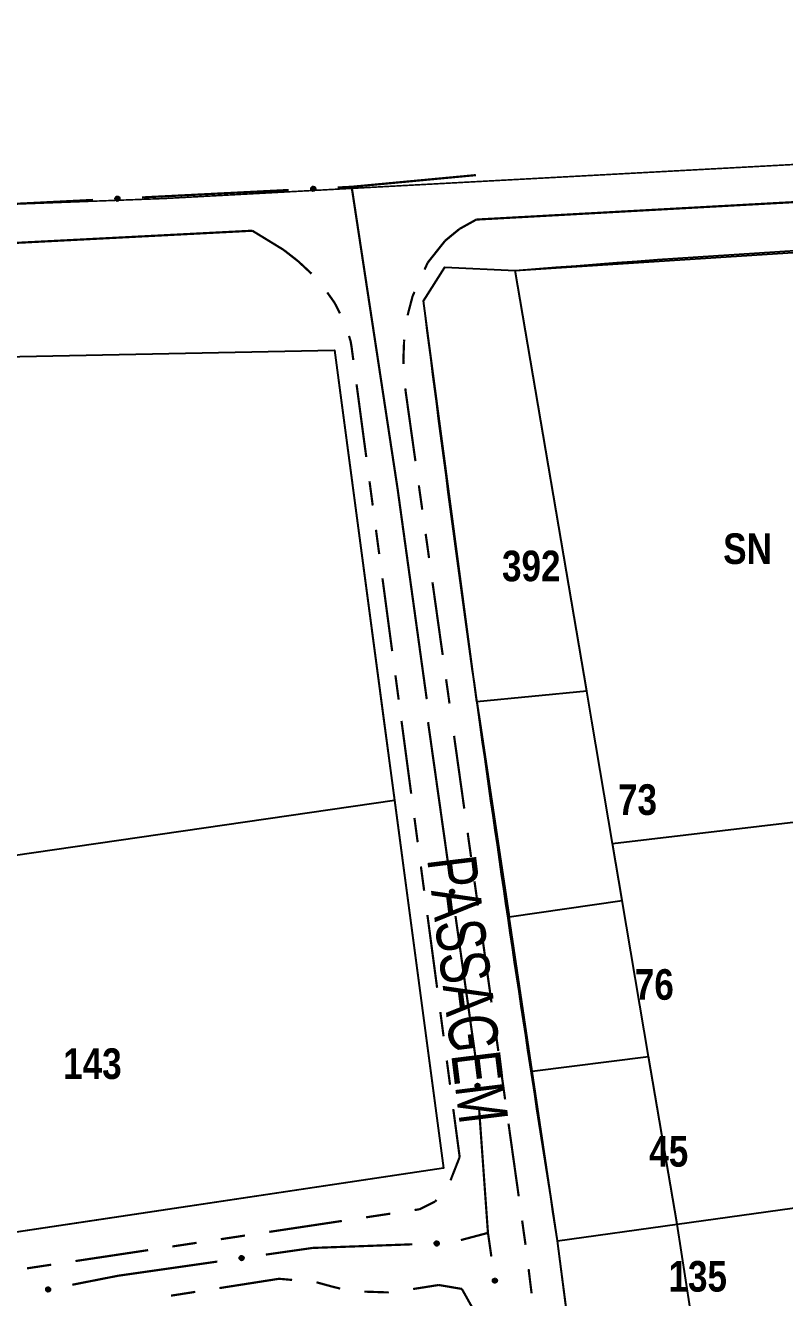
# Model space of a CAD drawing. Extents: x 203591 to 208218, y 4854879 to 4857795.
# Drawn here: x 205136.6 to 205198.6, y 4855975.9 to 4856079.8 of the extents above; entities that cross this region are included whole.
import ezdxf
from ezdxf.enums import TextEntityAlignment as Align

# ---------------------------------------------------------------- set-up
doc = ezdxf.new("R2010")
doc.units = 0
doc.header["$LTSCALE"] = 1.5
doc.header["$MEASUREMENT"] = 0
doc.linetypes.add('PHANTOMX2', pattern=[5, 2.5, -0.5, 0.5, -0.5, 0.5, -0.5])
for name, color, linetype in [('CD-MALHA-LOTES', 40, 'CONTINUOUS'), ('LM-LIM-SETOR-FISCAL', 7, 'CONTINUOUS'), ('RU-QUADRAS', 210, 'CONTINUOUS'), ('SV-EIXO-ROD-ESTR', 7, 'CONTINUOUS'), ('SV-EIXO-RUA-N-PAV', 6, 'CONTINUOUS'), ('SV-EST-MUNIC-PAV', 20, 'CONTINUOUS'), ('SV-RUA-NAO-PAV-S-GUIA-C-GUIA', 7, 'PHANTOMX2'), ('SV-TXT-RUA-N-PAV-S-GUIA-C-GUIA', 7, 'CONTINUOUS'), ('Th_NmrPorta', 7, 'CONTINUOUS')]:
    doc.layers.add(name, color=color, linetype=linetype)
doc.styles.add('ARIAL', font='ARIAL.TTF')
doc.styles.get("Standard").update_dxf_attribs({"font": 'swisscbo.ttf'})
doc.linetypes.add('Limite', pattern='A,20,-3,[130,ltypeshp.shx,S=6.35,R=0,X=0,Y=0],-3,20', length=46)

msp = doc.modelspace()

# ---------------------------------------------------------------- linework, layer by layer
at = {"layer": 'CD-MALHA-LOTES', "linetype": 'Continuous', "flags": 128}
for points in [[(205176.6, 4856059.81), (205212.31, 4856062.14)], [(205173.48, 4856024.56), (205169.12, 4856057.33), (205170.85, 4856060.09), (205176.6, 4856059.81)], [(205182.44, 4856025.43), (205176.6, 4856059.81)], [(204884.33, 4856039.68), (204980.99, 4856044.26), (205081.55, 4856049.15), (205103.71, 4856051.9), (205103.53, 4856055.42), (205127.82, 4856056.7), (205128.03, 4856052.63), (205161.84, 4856053.3)], [(205161.84, 4856053.3), (205165.88, 4856023)], [(205182.44, 4856025.43), (205173.48, 4856024.56)], [(205182.85, 4856023), (205182.44, 4856025.43)], [(205173.48, 4856024.56), (205173.71, 4856023)], [(205165.88, 4856023), (205166.75, 4856016.52)], [(205173.71, 4856023), (205176.11, 4856007)], [(205184.55, 4856013), (205182.85, 4856023)], [(205125.08, 4856010.48), (205166.75, 4856016.52)], [(205166.75, 4856016.52), (205170.76, 4855986.46)], [(205184.55, 4856013), (205214.94, 4856016.6)], [(205185.34, 4856008.34), (205184.55, 4856013)], [(205176.11, 4856007), (205185.34, 4856008.34)], [(205187.5, 4855995.59), (205185.34, 4856008.34)], [(205177.99, 4855994.38), (205176.11, 4856007)], [(205177.99, 4855994.38), (205187.5, 4855995.59)], [(205189.83, 4855981.89), (205187.5, 4855995.59)], [(205180.07, 4855980.53), (205177.99, 4855994.38)], [(205189.83, 4855981.89), (205239.31, 4855988.77)], [(205170.76, 4855986.46), (205129.52, 4855980.28)], [(205180.07, 4855980.53), (205189.83, 4855981.89)], [(205190.89, 4855975.02), (205189.83, 4855981.89)], [(205180.95, 4855973.67), (205180.07, 4855980.53)]]:
    msp.add_lwpolyline(points, dxfattribs=at)
at = {"layer": 'LM-LIM-SETOR-FISCAL', "linetype": 'Limite', "ltscale": 0.1, "const_width": 0.13, "flags": 128}
msp.add_lwpolyline([(205796.415, 4856248.315), (205682.51, 4856182.65), (205659.3, 4856170.51), (205621.44, 4856158.01), (205507.35, 4856123.37), (205407.36, 4856092.31), (205394.74, 4856089.5), (205362.25, 4856082.61), (205354.69, 4856080.34), (205337.55, 4856076.77), (205289.87, 4856073.56), (205229.36, 4856070.3), (205219.27, 4856069.56), (205147.92, 4856065.7), (205113.32, 4856064.4), (205090.92, 4856063.16), (205009.9, 4856058.92), (204851.88, 4856050.7), (204687.08, 4856042.13), (204637.14, 4856038.78), (204603.03, 4856036.66), (204553.89, 4856035.32), (204520.66, 4856035.13), (204502.57, 4856037.61), (204484.57, 4856041.23), (204412.67, 4856060.75), (204330.68, 4856083.79), (204299.16, 4856093.11), (204270.41, 4856101.78), (204253.26, 4856107.22), (204244.69, 4856110.17), (204218.41, 4856111.79), (204202.69, 4856112.17), (204189.55, 4856111.98), (204142.89, 4856109.12), (204035.38, 4856102.27), (203993.42, 4856098.93), (203985.94, 4856098.57), (203969, 4856097.51), (203907.01, 4856092.75), (203828.45, 4856087.6), (203806.83, 4856085.89), (203745.43, 4856081.58), (203724.99, 4856080.15), (203677.22, 4856076.56), (203633.71, 4856071.22), (203591.04, 4856063.51), (203660.37, 4856023.03), (203705.27, 4855996.41), (203743.77, 4855973.31), (203818.31, 4855928.72), (203887.09, 4855887.86), (203952.66, 4855848.85), (204025, 4855805.96), (204088.2, 4855766.95), (204107.49, 4855755.62), (204177.8, 4855715.26), (204283.05, 4855651.55), (204316.3, 4855629.3), (204344.05, 4855608.74), (204359.413431, 4855596.133587), (204366.73, 4855590.13), (204395.58, 4855561.78), (204414.87, 4855540.12), (204436.53, 4855514.57), (204458.95, 4855485.04), (204486.36, 4855444.86), (204505.82, 4855416.26), (204534.16, 4855377.59), (204568.85, 4855328.27), (204604.98, 4855276.24), (204637.1, 4855229.79), (204661.77, 4855193.9), (204679.77, 4855167.91), (204703.32, 4855133.45), (204736.81, 4855084.64), (204752.67, 4855062.31), (204783.23, 4855019.37), (204803.12, 4854991.18), (204834.249649, 4854948.199642), (204845.64, 4854959.83), (204876.75, 4854964.71), (204914.35, 4854970.84), (204996.87, 4854983.31), (205090.66, 4854997.71), (205105.98, 4854999.94), (205187.94, 4855012.05), (205245.94, 4855021.11), (205272.68, 4855025.85), (205289.82, 4855028.52), (205353.63, 4855038.1), (205379.87, 4855044.32), (205380.17, 4855053.59), (205399.55, 4855054.95), (205426.54, 4855056.03), (205437.99, 4855056.62), (205499.63, 4855060.67), (205539.31, 4855063.19), (205567.09, 4855064.98), (205582.41, 4855066.09), (205635.91, 4855070), (205692.95, 4855073.42), (205739.37, 4855076.32), (205755.85, 4855076.88), (205779.09, 4855078.91), (205796.39, 4855080.33), (205832.27, 4855082.2), (205855.36, 4855083.58), (205884.96, 4855084.97), (205904.85, 4855085.43), (205945.85, 4855088.06), (205975.45, 4855089.94), (205990.04, 4855090.61), (206010.45, 4855091.62), (206021.42, 4855091.93), (206022.38, 4855094.63), (206023.19, 4855099.07), (206023.73, 4855105.32), (206023.73, 4855114.57), (206023.61, 4855122.77), (206023.73, 4855128.91), (206023.31, 4855148.74), (206059.09, 4855155.08), (206090.43, 4855139.24), (206138.56, 4855111.07), (206178.75, 4855088.19), (206206.79, 4855072.52), (206222.46, 4855062.86), (206230.38, 4855057.64), (206237.19, 4855052.51), (206245.02, 4855046.96), (206277.61, 4855028.92), (206315.11, 4855009.06), (206322.43, 4855004.94), (206334.61, 4854998.15), (206344.05, 4854991.94), (206370.01, 4854978.16), (206377.13, 4854974.52), (206383.62, 4854970.88), (206391.86, 4854965.97), (206400.96, 4854960.99), (206409.67, 4854956.24), (206418.06, 4854951.81), (206428.03, 4854946.58), (206436.74, 4854941.99), (206446.39, 4854936.45), (206454.94, 4854931.86), (206463.33, 4854927.27), (206473.94, 4854921.41), (206483.44, 4854916.66), (206493.49, 4854911.28), (206502.2, 4854906.53), (206509.16, 4854902.73), (206517.55, 4854899.17), (206528.48, 4854896), (206549.69, 4854889.67), (206564.41, 4854883.97), (206567.2, 4854879.08), (206570.83, 4854883.26), (206576.05, 4854891.17), (206582.86, 4854902.57), (206588.24, 4854910.17), (206594.1, 4854919.67), (206601.38, 4854929.09), (206611.99, 4854937.95), (206625.76, 4854949.98), (206640.32, 4854965.18), (206646.34, 4854973.73), (206650.93, 4854980.7), (206656.31, 4854989.4), (206659.8, 4854993.84), (206666.37, 4855000.56), (206674.91, 4855008.32), (206682.51, 4855016.24), (206687.1, 4855021.3), (206689.8, 4855026.21), (206695.97, 4855035.87), (206702.46, 4855046.95), (206709.74, 4855060.01), (206715.44, 4855068.88), (206721.77, 4855075.21), (206727.79, 4855082.65), (206732.22, 4855088.66), (206736.5, 4855097.05), (206739.58, 4855106.79), (206740.85, 4855116.29), (206741.17, 4855125.63), (206741.64, 4855134.02), (206741.17, 4855142.09), (206742.12, 4855150.72), (206742.75, 4855160.06), (206742.43, 4855173.36), (206743.07, 4855183.81), (206745.76, 4855192.36), (206748.45, 4855197.74), (206758.11, 4855205.5), (206768.24, 4855208.82), (206775.2, 4855210.56), (206778.84, 4855212.3), (206783.44, 4855216.26), (206786.6, 4855221.64), (206789.29, 4855225.29), (206792.14, 4855229.4), (206795.63, 4855232.73), (206801.01, 4855234.47), (206808.45, 4855236.21), (206816.52, 4855237.63), (206822.22, 4855240.17), (206827.6, 4855242.54), (206831.4, 4855244.28), (206836.63, 4855244.44), (206839.95, 4855243.97), (206842.19, 4855243.65), (206845.62, 4855240.46), (206849.62, 4855235.99), (206854.58, 4855232.12), (206859.64, 4855229.78), (206864.76, 4855227.39), (206870.2, 4855225.04), (206874.73, 4855222.3), (206878.92, 4855219.29), (206882.98, 4855215.83), (206887.98, 4855212.7), (206893.95, 4855209.85), (206900.29, 4855207.85), (206907.15, 4855206.19), (206913.73, 4855205.04), (206920.81, 4855203.6), (206927.56, 4855201.94), (206933.6, 4855200.48), (206939.89, 4855199.17), (206945.67, 4855197.5), (206951.88, 4855196.77), (206955.646692, 4855197.169441), (206957.306662, 4855197.34315), (206961.862616, 4855199.664984), (206966.527907, 4855198.429918), (206972.051755, 4855197.762708), (206977.408644, 4855196.392723), (206983.226231, 4855195.866614), (206988.517313, 4855195.575902), (206994.381656, 4855194.986132), (206999.439545, 4855194.39722), (207005.614593, 4855193.621657), (207012.363297, 4855193.601324), (207017.572169, 4855195.36525), (207023.03395, 4855199.405412), (207027.732957, 4855202.047994), (207032.274552, 4855204.906141), (207036.833943, 4855207.976499), (207041.709791, 4855210.664404), (207047.645836, 4855212.460922), (207053.627362, 4855214.050921), (207060.025663, 4855216.416757), (207065.622577, 4855219.182648), (207071.297192, 4855222.28006), (207076.000549, 4855226.442043), (207079.81713, 4855231.025691), (207081.103271, 4855236.760794), (207082.59759, 4855241.307754), (207088.023389, 4855243.939561), (207090.578395, 4855249.590665), (207089.808985, 4855256.17649), (207088.296416, 4855261.394437), (207091.682817, 4855264.782116), (207096.437455, 4855266.14688), (207101.10609, 4855269.633922), (207105.023599, 4855274.180832), (207109.741577, 4855275.556417), (207115.560457, 4855275.105675), (207120.834136, 4855274.222138), (207125.843848, 4855273.366924), (207131.736831, 4855271.630579), (207137.125757, 4855270.101991), (207140.28442, 4855270.079902), (207149.515925, 4855272.920652), (207159.750695, 4855279.150512), (207168.205506, 4855287.160332), (207178.440276, 4855293.835183), (207190.455007, 4855299.175063), (207198.909818, 4855306.294903), (207210.479558, 4855312.524764), (207226.054209, 4855320.312089), (207238.95892, 4855331.88183), (207248.7487, 4855350.571411), (207250.973651, 4855379.940753), (207256.758521, 4855404.860194), (207263.433371, 4855423.994765), (207271.888182, 4855446.689256), (207282.567942, 4855472.943668), (207294.805168, 4855494.970674), (207326.84445, 4855524.340016), (207365.558582, 4855558.159258), (207387.072345, 4855586.866424), (207407.157013, 4855615.155159), (207422.962295, 4855638.924947), (207434.532036, 4855666.069339), (207438.091956, 4855689.65381), (207436.311996, 4855734.152813), (207437.646966, 4855776.64936), (207435.867006, 4855804.683732), (207437.201976, 4855838.502973), (207442.986846, 4855862.087445), (207450.106687, 4855888.786846), (207460.341457, 4855908.811397), (207484.893222, 4855935.842551), (207514.888754, 4855951.474025), (207555.868566, 4855955.698748), (207618.394465, 4855944.291996), (207657.684388, 4855935.842551), (207679.230475, 4855930.772883), (207701.081061, 4855927.500978), (207727.335472, 4855933.285849), (207757.594794, 4855943.075629), (207797.198906, 4855948.41551), (207840.362939, 4855943.520619), (207880.857031, 4855931.060899), (207908.46854, 4855922.081144), (207928.081857, 4855916.750273), (207978.978222, 4855907.32502), (207988.919986, 4855905.773418), (208022.363859, 4855902.136547), (208058.853041, 4855901.246567), (208090.002343, 4855903.026527), (208114.955167, 4855908.683361), (208130.682304, 4855913.813432), (208161.847626, 4855928.407512), (208188.891822, 4855948.61949), (208218.286591, 4855981.057933), (208187.445907, 4855991.449903), (208165.321069, 4856010.222493), (208159.224361, 4856022.94), (208156.58974, 4856039.12589), (208148.685879, 4856065.472094), (208141.72335, 4856085.385589), (208131.121743, 4856100.600365), (208114.978287, 4856123.563692), (208106.091421, 4856139.449948), (208093.205298, 4856162.116022), (208084.73682, 4856199.326829), (208076.797221, 4856229.27502), (208073.616124, 4856257.1496), (208067.838157, 4856284.431712), (208065.021572, 4856320.096316), (208063.518292, 4856367.226456), (208062.416051, 4856397.165935), (208051.054374, 4856419.94066), (208041.168955, 4856425.250761), (208034.147983, 4856457.455812), (208021.67975, 4856492.348298), (208031.159526, 4856541.689942), (208020.976111, 4856586.808408), (208019.467809, 4856600.268866), (208028.327718, 4856624.553543), (208027.926294, 4856671.90573), (208026.162133, 4856750.628679), (208030.440265, 4856795.701991), (208034.406877, 4856848.418794), (208036.125381, 4856871.257936), (208022.299519, 4856927.922659), (208010.560024, 4856953.886397), (208008.303255, 4856989.771934), (207999.795743, 4857038.357717), (207992.204293, 4857055.360826), (207973.187812, 4857100.767903), (207964.482023, 4857136.653753), (207955.32649, 4857174.790688), (207947.06, 4857205.66), (207936.24, 4857242.09), (207927.67, 4857273.58), (207918.98, 4857320.37), (207891.61, 4857379.79), (207864.78, 4857442.58), (207832.53, 4857508.13), (207814.62, 4857556.12), (207809.96, 4857575.68), (207785.03, 4857617.04), (207772.89, 4857638.07), (207748.63, 4857685.56), (207726.14, 4857726.05), (207670.54, 4857791.94), (207637.716929, 4857752.579866), (207327.499503, 4857249.046871), (207320.676618, 4857251.493261), (207314.080136, 4857253.877844), (207301.63279, 4857226.347664), (207278.712679, 4857178.433894), (207276.5774, 4857174.787641), (207262.892453, 4857152.57806), (207252.462304, 4857134.399802), (207240.885989, 4857115.917861), (207229.906692, 4857098.269253), (207214.91377, 4857077.033986), (207202.397592, 4857060.643753), (207187.795384, 4857042.763498), (207183.851205, 4857038.068132), (207172.84771, 4857025.964287), (207149.87276, 4857002.228535), (207122.979462, 4856978.24558), (207115.279823, 4856971.792429), (207096.554824, 4856956.721089), (207093.179038, 4856954.256239), (207063.969674, 4856931.265115), (207039.009706, 4856911.05036), (207002.55255, 4856880.952023), (206995.622513, 4856875.427191), (206955.697742, 4856843.197587), (206925.76, 4856819.17), (206889.95, 4856790.29), (206863.87, 4856769.12), (206847.05, 4856755.62), (206812.934473, 4856729.478313), (206791.2, 4856713), (206771.48, 4856697.98), (206751.62, 4856684.07), (206724.81, 4856665.42), (206695.34, 4856644.45), (206670.42, 4856628.03), (206663.08, 4856623.07), (206633.21, 4856602.21), (206600.85, 4856580.16), (206591.4, 4856573.83), (206573.31, 4856561.53), (206563.13, 4856555.38), (206553.22, 4856549.54), (206544.9, 4856545.03), (206536.19, 4856541.04), (206524.84, 4856536.19), (206513.22, 4856531.58), (206498.3, 4856526.31), (206481.81, 4856521.39), (206460.98, 4856515.61), (206436.55, 4856509.25), (206404.85, 4856501.32), (206376.503498, 4856494.172169), (206338.854515, 4856484.264542), (206332.61, 4856481.61), (206321.41, 4856478.45), (206309.98, 4856474.91), (206297.27, 4856470.73), (206283.09, 4856465.93), (206265.98, 4856460.4), (206237.37, 4856450.17), (206227.79, 4856446.64), (206207.64, 4856438.98), (206187.88, 4856431.02), (206170.1, 4856423.58), (206145.59, 4856412.49), (206123.09, 4856402.3), (206095.56, 4856389.84), (206084.72388, 4856385.188271), (206064.4, 4856375.95), (206043.92, 4856366.69), (206002.95, 4856348.23), (205973.98, 4856334.81), (205918.83, 4856309.59), (205889.94, 4856296.39), (205871.28, 4856287.81), (205863.09, 4856283.51), (205834.67, 4856269.04), (205796.415, 4856248.315)], dxfattribs=at)
at = {"layer": 'RU-QUADRAS', "color": 6, "linetype": 'Continuous'}
msp.add_lwpolyline([(205169.12, 4856057.33), (205170.85, 4856060.09), (205176.6, 4856059.81, -0.0134668589), (205229.83, 4856062.81), (205231.77, 4856042.45), (205248.46, 4855919.86), (205200.26, 4855913.77), (205201.8, 4855903.73), (205250.97, 4855909.51), (205256.68, 4855850.56), (205209.14, 4855841.88), (205209.64, 4855837.64), (205258.13, 4855843.47), (205266.64, 4855779.52), (205267.27, 4855779.59), (205270.6, 4855754.86), (205205.88, 4855693.36), (205201.22, 4855722.68), (205191.74, 4855902.55), (205190.12, 4855902.36), (205180.07, 4855980.53, -0.0081254696)], format="xyb", close=True, dxfattribs=at)
msp.add_lwpolyline([(204884.33, 4856039.68), (205081.55, 4856049.15), (205103.71, 4856051.9), (205103.53, 4856055.42), (205127.82, 4856056.7), (205128.03, 4856052.63), (205161.84, 4856053.3), (205170.76, 4855986.46), (204925.58, 4855949.7), (204911.34, 4855979.41)], close=True, dxfattribs=at)
at = {"layer": 'SV-EIXO-ROD-ESTR', "const_width": 0.18, "flags": 128}
for points in [[(205163.25, 4856066.66), (205173.06391, 4856067.583663)], [(205173.06391, 4856067.583663), (205173.392777, 4856067.614614)], [(205162.108753, 4856066.602017), (205163.107464, 4856066.65276)], [(205163.107464, 4856066.65276), (205163.25, 4856066.66)], [(205130.149977, 4856064.978245), (205142.134518, 4856065.587159)], [(205146.129365, 4856065.790131), (205158.113906, 4856066.399046)]]:
    msp.add_lwpolyline(points, dxfattribs=at)
at = {"layer": 'SV-EIXO-ROD-ESTR', "flags": 128}
for points in [[(205159.962248, 4856066.603179), (205159.994514, 4856066.639934), (205160.029762, 4856066.664925), (205160.065159, 4856066.677307), (205160.099292, 4856066.680092), (205160.134532, 4856066.679009), (205160.169821, 4856066.670078), (205160.206791, 4856066.65149), (205160.243889, 4856066.619381), (205160.267116, 4856066.581591), (205160.281112, 4856066.547538), (205160.286066, 4856066.512113), (205160.28444, 4856066.477897), (205160.273951, 4856066.441548), (205160.254748, 4856066.404265), (205160.221559, 4856066.367744), (205160.186835, 4856066.343481), (205160.152283, 4856066.332403), (205160.116638, 4856066.327649), (205160.080674, 4856066.329186), (205160.046084, 4856066.338152), (205160.008581, 4856066.357554), (205159.972969, 4856066.39079), (205159.948374, 4856066.425146), (205159.936814, 4856066.459534), (205159.932923, 4856066.494732), (205159.93358, 4856066.53009), (205159.94108, 4856066.565937), (205159.962248, 4856066.603179)], [(205143.98286, 4856065.791293), (205144.015126, 4856065.828048), (205144.050374, 4856065.853038), (205144.085771, 4856065.865421), (205144.119904, 4856065.868206), (205144.155144, 4856065.867123), (205144.190433, 4856065.858192), (205144.227403, 4856065.839604), (205144.264501, 4856065.807495), (205144.287728, 4856065.769705), (205144.301724, 4856065.735651), (205144.306678, 4856065.700227), (205144.305052, 4856065.666011), (205144.294563, 4856065.629662), (205144.27536, 4856065.592379), (205144.242171, 4856065.555858), (205144.207447, 4856065.531595), (205144.172895, 4856065.520517), (205144.13725, 4856065.515762), (205144.101286, 4856065.517299), (205144.066696, 4856065.526266), (205144.029193, 4856065.545668), (205143.993581, 4856065.578903), (205143.968986, 4856065.61326), (205143.957426, 4856065.647647), (205143.953535, 4856065.682845), (205143.954192, 4856065.718204), (205143.961692, 4856065.754051), (205143.98286, 4856065.791293)]]:
    msp.add_lwpolyline(points, close=True, dxfattribs=at)
for points in [[(205159.94108, 4856066.565937), (205160.243889, 4856066.619381)], [(205159.942061, 4856066.548113), (205160.250902, 4856066.600694)], [(205159.952595, 4856066.582805), (205160.221916, 4856066.633378)], [(205159.962248, 4856066.603179), (205160.206791, 4856066.65149)], [(205159.980637, 4856066.622486), (205160.180942, 4856066.659988)], [(205159.994514, 4856066.639934), (205160.169821, 4856066.670078)], [(205160.014546, 4856066.654267), (205160.143385, 4856066.673109)], [(205160.029762, 4856066.664925), (205160.134532, 4856066.679009)], [(205143.953535, 4856065.682845), (205144.301724, 4856065.735651)], [(205143.954192, 4856065.718204), (205144.287728, 4856065.769705)], [(205143.957426, 4856065.647647), (205144.306678, 4856065.700227)], [(205143.95759, 4856065.701811), (205144.289667, 4856065.754207)], [(205143.958097, 4856065.664947), (205144.302577, 4856065.71524)], [(205143.961692, 4856065.754051), (205144.264501, 4856065.807495)], [(205143.962673, 4856065.736226), (205144.271514, 4856065.788808)], [(205143.966711, 4856065.629862), (205144.302876, 4856065.682465)], [(205143.968986, 4856065.61326), (205144.305052, 4856065.666011)], [(205143.973207, 4856065.770919), (205144.242528, 4856065.821492)], [(205143.98286, 4856065.791293), (205144.227403, 4856065.839604)], [(205143.983502, 4856065.595191), (205144.295137, 4856065.646548)], [(205143.993581, 4856065.578903), (205144.294563, 4856065.629662)], [(205144.001249, 4856065.810599), (205144.201554, 4856065.848102)], [(205144.015126, 4856065.828048), (205144.190433, 4856065.858192)], [(205144.015144, 4856065.564008), (205144.281947, 4856065.610355)], [(205144.029193, 4856065.545668), (205144.27536, 4856065.592379)], [(205144.035158, 4856065.84238), (205144.163997, 4856065.861223)], [(205144.050374, 4856065.853038), (205144.155144, 4856065.867123)], [(205144.053324, 4856065.538622), (205144.251041, 4856065.573261)], [(205144.066696, 4856065.526266), (205144.242171, 4856065.555858)], [(205144.088293, 4856065.522637), (205144.218426, 4856065.542912)], [(205159.932923, 4856066.494732), (205160.281112, 4856066.547538)], [(205159.93358, 4856066.53009), (205160.267116, 4856066.581591)], [(205159.936814, 4856066.459534), (205160.286066, 4856066.512113)], [(205159.936978, 4856066.513697), (205160.269055, 4856066.566093)], [(205159.937485, 4856066.476833), (205160.281965, 4856066.527127)], [(205159.946099, 4856066.441748), (205160.282264, 4856066.494351)], [(205159.948374, 4856066.425146), (205160.28444, 4856066.477897)], [(205159.96289, 4856066.407078), (205160.274525, 4856066.458435)], [(205159.972969, 4856066.39079), (205160.273951, 4856066.441548)], [(205159.994532, 4856066.375894), (205160.261335, 4856066.422241)], [(205160.008581, 4856066.357554), (205160.254748, 4856066.404265)], [(205160.032712, 4856066.350509), (205160.230429, 4856066.385147)], [(205160.046084, 4856066.338152), (205160.221559, 4856066.367744)], [(205160.067681, 4856066.334524), (205160.197814, 4856066.354798)], [(205160.080674, 4856066.329186), (205160.186835, 4856066.343481)], [(205144.101286, 4856065.517299), (205144.207447, 4856065.531595)]]:
    msp.add_lwpolyline(points, dxfattribs=at)
at = {"layer": 'SV-EIXO-RUA-N-PAV', "linetype": 'Continuous', "const_width": 0.18, "flags": 128}
msp.add_lwpolyline([(205163.25, 4856066.66), (205167, 4856041.98), (205169.38, 4856024.79)], dxfattribs=at)
at = {"layer": 'SV-EIXO-RUA-N-PAV', "const_width": 0.18, "flags": 128}
for points in [[(205169.49, 4856022.91), (205171.16939, 4856011.028096)], [(205171.729187, 4856007.067461), (205173.268628, 4855996.175715)], [(205173.268628, 4855996.175715), (205173.35, 4855995.6)], [(205173.35, 4855995.6), (205173.379801, 4855995.1825)], [(205173.664592, 4855991.192651), (205174.376572, 4855981.218029)], [(205160.06, 4855979.94), (205168.198636, 4855980.237138)], [(205172.166248, 4855980.582532), (205174.099339, 4855981.095521)], [(205174.099339, 4855981.095521), (205174.38, 4855981.17)], [(205174.376572, 4855981.218029), (205174.38, 4855981.17)], [(205174.38, 4855981.17), (205174.656301, 4855979.237806)], [(205156.242909, 4855979.394015), (205159.212683, 4855979.818803)], [(205159.212683, 4855979.818803), (205160.06, 4855979.94)], [(205144.19, 4855977.67), (205152.283211, 4855978.82763)], [(205140.437494, 4855976.931856), (205143.381085, 4855977.510881)], [(205143.381085, 4855977.510881), (205144.19, 4855977.67)]]:
    msp.add_lwpolyline(points, dxfattribs=at)
at = {"layer": 'SV-EIXO-RUA-N-PAV', "flags": 128}
for points in [[(205171.538178, 4856009.205451), (205171.577674, 4856009.176604), (205171.60572, 4856009.143736), (205171.621221, 4856009.109589), (205171.627051, 4856009.075843), (205171.629127, 4856009.040647), (205171.623391, 4856009.004701), (205171.608188, 4856008.966214), (205171.579529, 4856008.926391), (205171.54397, 4856008.899874), (205171.511306, 4856008.882885), (205171.476468, 4856008.87478), (205171.442243, 4856008.873336), (205171.405101, 4856008.880529), (205171.366249, 4856008.896317), (205171.326903, 4856008.926104), (205171.299629, 4856008.958516), (205171.285502, 4856008.991938), (205171.277575, 4856009.027013), (205171.275887, 4856009.062971), (205171.28172, 4856009.098224), (205171.297687, 4856009.137314), (205171.327601, 4856009.175758), (205171.359617, 4856009.20333), (205171.392832, 4856009.217922), (205171.42754, 4856009.224949), (205171.462816, 4856009.22746), (205171.49919, 4856009.223199), (205171.538178, 4856009.205451)], [(205173.621768, 4855993.338729), (205173.659176, 4855993.307222), (205173.684884, 4855993.272494), (205173.697989, 4855993.237358), (205173.701473, 4855993.20329), (205173.701112, 4855993.168035), (205173.692907, 4855993.132571), (205173.67508, 4855993.095227), (205173.643738, 4855993.057479), (205173.606432, 4855993.033482), (205173.572672, 4855993.018791), (205173.537357, 4855993.013113), (205173.503114, 4855993.014037), (205173.466558, 4855993.023779), (205173.42889, 4855993.042214), (205173.391696, 4855993.074648), (205173.366726, 4855993.108867), (205173.354943, 4855993.143185), (205173.349459, 4855993.178725), (205173.350259, 4855993.214713), (205173.358514, 4855993.249479), (205173.377144, 4855993.287372), (205173.409643, 4855993.323658), (205173.443488, 4855993.348952), (205173.477631, 4855993.361214), (205173.512742, 4855993.365825), (205173.548107, 4855993.365893), (205173.5841, 4855993.359129), (205173.621768, 4855993.338729)], [(205170.049704, 4855980.414874), (205170.082491, 4855980.451164), (205170.118092, 4855980.47565), (205170.153662, 4855980.487525), (205170.187831, 4855980.489823), (205170.223052, 4855980.488237), (205170.25821, 4855980.478804), (205170.294912, 4855980.45969), (205170.331547, 4855980.427055), (205170.354233, 4855980.388937), (205170.367741, 4855980.354688), (205170.372189, 4855980.319196), (205170.370075, 4855980.285006), (205170.359068, 4855980.248811), (205170.339335, 4855980.211806), (205170.305628, 4855980.175762), (205170.270562, 4855980.151997), (205170.235855, 4855980.141414), (205170.200146, 4855980.137168), (205170.164207, 4855980.139218), (205170.129749, 4855980.148677), (205170.092527, 4855980.168612), (205170.057393, 4855980.202353), (205170.03329, 4855980.237057), (205170.022222, 4855980.271606), (205170.018834, 4855980.306856), (205170.019995, 4855980.342202), (205170.028007, 4855980.377938), (205170.049704, 4855980.414874)], [(205154.10524, 4855979.199449), (205154.134021, 4855979.238993), (205154.166843, 4855979.267094), (205154.200964, 4855979.282652), (205154.2347, 4855979.288538), (205154.269892, 4855979.290673), (205154.305848, 4855979.284997), (205154.34436, 4855979.269857), (205154.38423, 4855979.241265), (205154.410807, 4855979.20575), (205154.42785, 4855979.173114), (205154.436013, 4855979.138289), (205154.437514, 4855979.104067), (205154.430383, 4855979.066913), (205154.414659, 4855979.028035), (205154.384938, 4855978.988639), (205154.352572, 4855978.961311), (205154.319173, 4855978.947129), (205154.284111, 4855978.939144), (205154.248156, 4855978.937395), (205154.212893, 4855978.94317), (205154.173777, 4855978.959072), (205154.135283, 4855978.988922), (205154.107658, 4855979.020893), (205154.09301, 4855979.054083), (205154.085926, 4855979.088779), (205154.083356, 4855979.124051), (205154.087557, 4855979.160432), (205154.10524, 4855979.199449)], [(205175.028051, 4855977.415763), (205175.067594, 4855977.386981), (205175.095693, 4855977.354158), (205175.11125, 4855977.320037), (205175.117135, 4855977.2863), (205175.119268, 4855977.251108), (205175.113591, 4855977.215152), (205175.09845, 4855977.176641), (205175.069856, 4855977.136772), (205175.03434, 4855977.110196), (205175.001704, 4855977.093155), (205174.966878, 4855977.084993), (205174.932656, 4855977.083493), (205174.895502, 4855977.090626), (205174.856625, 4855977.106351), (205174.817231, 4855977.136073), (205174.789903, 4855977.168441), (205174.775723, 4855977.20184), (205174.767739, 4855977.236903), (205174.765992, 4855977.272857), (205174.771768, 4855977.30812), (205174.787671, 4855977.347235), (205174.817523, 4855977.385729), (205174.849494, 4855977.413353), (205174.882685, 4855977.427999), (205174.917382, 4855977.435082), (205174.952653, 4855977.43765), (205174.989035, 4855977.433448), (205175.028051, 4855977.415763)], [(205138.312874, 4855976.626118), (205138.339555, 4855976.667108), (205138.370867, 4855976.696882), (205138.40413, 4855976.714197), (205138.437514, 4855976.721834), (205138.472547, 4855976.7258), (205138.50875, 4855976.722007), (205138.547999, 4855976.708895), (205138.589305, 4855976.68242), (205138.617697, 4855976.648339), (205138.636418, 4855976.616636), (205138.646386, 4855976.582284), (205138.649669, 4855976.548187), (205138.644484, 4855976.510711), (205138.630809, 4855976.471067), (205138.603182, 4855976.430175), (205138.572284, 4855976.401197), (205138.53967, 4855976.385293), (205138.505071, 4855976.375491), (205138.469257, 4855976.37187), (205138.433741, 4855976.375799), (205138.393849, 4855976.38964), (205138.353851, 4855976.417443), (205138.324597, 4855976.44793), (205138.308239, 4855976.480312), (205138.299356, 4855976.514592), (205138.29495, 4855976.549681), (205138.297249, 4855976.586232), (205138.312874, 4855976.626118)]]:
    msp.add_lwpolyline(points, close=True, dxfattribs=at)
for points in [[(205171.275887, 4856009.062971), (205171.299629, 4856008.958516)], [(205171.28004, 4856009.076389), (205171.311884, 4856008.948594)], [(205171.28172, 4856009.098224), (205171.326903, 4856008.926104)], [(205171.29283, 4856009.112649), (205171.345031, 4856008.918827)], [(205171.297687, 4856009.137314), (205171.366249, 4856008.896317)], [(205171.314696, 4856009.152948), (205171.384742, 4856008.891366)], [(205171.327601, 4856009.175758), (205171.405101, 4856008.880529)], [(205171.342921, 4856009.187255), (205171.421971, 4856008.881469)], [(205171.359617, 4856009.20333), (205171.442243, 4856008.873336)], [(205171.375949, 4856009.207082), (205171.458436, 4856008.876976)], [(205171.392832, 4856009.217922), (205171.476468, 4856008.87478)], [(205171.410123, 4856009.218803), (205171.491054, 4856008.880208)], [(205171.42754, 4856009.224949), (205171.511306, 4856008.882885)], [(205171.446793, 4856009.222608), (205171.528708, 4856008.896555)], [(205171.462816, 4856009.22746), (205171.54397, 4856008.899874)], [(205171.481525, 4856009.220626), (205171.561544, 4856008.917733)], [(205171.49919, 4856009.223199), (205171.579529, 4856008.926391)], [(205171.517021, 4856009.213241), (205171.591503, 4856008.949529)], [(205171.538178, 4856009.205451), (205171.608188, 4856008.966214)], [(205171.559053, 4856009.188864), (205171.614338, 4856008.992721)], [(205171.577674, 4856009.176604), (205171.623391, 4856009.004701)], [(205171.593742, 4856009.157936), (205171.624044, 4856009.031301)], [(205171.60572, 4856009.143736), (205171.629127, 4856009.040647)], [(205173.350259, 4855993.214713), (205173.366726, 4855993.108867)], [(205173.355329, 4855993.227813), (205173.378267, 4855993.098122)], [(205173.358514, 4855993.249479), (205173.391696, 4855993.074648)], [(205173.370594, 4855993.263102), (205173.409278, 4855993.066136)], [(205173.377144, 4855993.287372), (205173.42889, 4855993.042214)], [(205173.395193, 4855993.301794), (205173.446997, 4855993.035997)], [(205173.409643, 4855993.323658), (205173.466558, 4855993.023779)], [(205173.425721, 4855993.334069), (205173.483453, 4855993.023551)], [(205173.443488, 4855993.348952), (205173.503114, 4855993.014037)], [(205173.460039, 4855993.351566), (205173.519521, 4855993.016549)], [(205173.477631, 4855993.361214), (205173.537357, 4855993.013113)], [(205173.494941, 4855993.360897), (205173.552283, 4855993.01752)], [(205173.512742, 4855993.365825), (205173.572672, 4855993.018791)], [(205173.531787, 4855993.362159), (205173.590977, 4855993.031226)], [(205173.548107, 4855993.365893), (205173.606432, 4855993.033482)], [(205173.566299, 4855993.357783), (205173.625198, 4855993.050084)], [(205173.5841, 4855993.359129), (205173.643738, 4855993.057479)], [(205173.6012, 4855993.347962), (205173.657282, 4855993.079734)], [(205173.621768, 4855993.338729), (205173.67508, 4855993.095227)], [(205173.641447, 4855993.320739), (205173.683047, 4855993.121245)], [(205173.659176, 4855993.307222), (205173.692907, 4855993.132571)], [(205173.673916, 4855993.287489), (205173.695395, 4855993.159063)], [(205173.684884, 4855993.272494), (205173.701112, 4855993.168035)], [(205170.018834, 4855980.306856), (205170.367741, 4855980.354688)], [(205170.019995, 4855980.342202), (205170.354233, 4855980.388937)], [(205170.022222, 4855980.271606), (205170.372189, 4855980.319196)], [(205170.02314, 4855980.288894), (205170.368303, 4855980.334266)], [(205170.02316, 4855980.325762), (205170.355951, 4855980.373413)], [(205170.028007, 4855980.377938), (205170.331547, 4855980.427055)], [(205170.028733, 4855980.360101), (205170.338293, 4855980.408269)], [(205170.031253, 4855980.253689), (205170.368135, 4855980.30149)], [(205170.039761, 4855980.394639), (205170.309776, 4855980.441364)], [(205170.049704, 4855980.414874), (205170.294912, 4855980.45969)], [(205170.068367, 4855980.433916), (205170.269186, 4855980.468556)], [(205170.082491, 4855980.451164), (205170.25821, 4855980.478804)], [(205170.102725, 4855980.46521), (205170.23182, 4855980.482212)], [(205170.118092, 4855980.47565), (205170.223052, 4855980.488237)], [(205154.10524, 4855979.199449), (205154.34436, 4855979.269857)], [(205154.121793, 4855979.220352), (205154.317843, 4855979.275963)], [(205154.134021, 4855979.238993), (205154.305848, 4855979.284997)], [(205154.152662, 4855979.255093), (205154.279247, 4855979.285605)], [(205154.166843, 4855979.267094), (205154.269892, 4855979.290673)], [(205170.03329, 4855980.237057), (205170.370075, 4855980.285006)], [(205170.047547, 4855980.218783), (205170.359884, 4855980.265687)], [(205170.057393, 4855980.202353), (205170.359068, 4855980.248811)], [(205170.078741, 4855980.187151), (205170.346178, 4855980.229686)], [(205170.092527, 4855980.168612), (205170.339335, 4855980.211806)], [(205170.116554, 4855980.161223), (205170.314746, 4855980.193037)], [(205170.129749, 4855980.148677), (205170.305628, 4855980.175762)], [(205170.151292, 4855980.144741), (205170.281701, 4855980.163157)], [(205170.164207, 4855980.139218), (205170.270562, 4855980.151997)], [(205154.083356, 4855979.124051), (205154.410807, 4855979.20575)], [(205154.085926, 4855979.088779), (205154.42785, 4855979.173114)], [(205154.087557, 4855979.160432), (205154.38423, 4855979.241265)], [(205154.088235, 4855979.108036), (205154.414151, 4855979.190493)], [(205154.090159, 4855979.142771), (205154.392919, 4855979.223294)], [(205154.092101, 4855979.071372), (205154.430561, 4855979.152866)], [(205154.09301, 4855979.054083), (205154.436013, 4855979.138289)], [(205154.097485, 4855979.17828), (205154.361073, 4855979.2532)], [(205154.103878, 4855979.037218), (205154.433847, 4855979.120254)], [(205154.107658, 4855979.020893), (205154.437514, 4855979.104067)], [(205154.12376, 4855979.004223), (205154.429415, 4855979.083782)], [(205154.135283, 4855978.988922), (205154.430383, 4855979.066913)], [(205154.158114, 4855978.976055), (205154.41958, 4855979.046536)], [(205154.173777, 4855978.959072), (205154.414659, 4855979.028035)], [(205154.19845, 4855978.954256), (205154.392185, 4855979.006779)], [(205154.212893, 4855978.94317), (205154.384938, 4855978.988639)], [(205154.234731, 4855978.941527), (205154.362473, 4855978.973583)], [(205154.248156, 4855978.937395), (205154.352572, 4855978.961311)], [(205174.765992, 4855977.272857), (205174.789903, 4855977.168441)], [(205174.770123, 4855977.286283), (205174.802174, 4855977.158539)], [(205174.771768, 4855977.30812), (205174.817231, 4855977.136073)], [(205174.782854, 4855977.322563), (205174.83537, 4855977.128826)], [(205174.787671, 4855977.347235), (205174.856625, 4855977.106351)], [(205174.804655, 4855977.362897), (205174.875126, 4855977.101429)], [(205174.817523, 4855977.385729), (205174.895502, 4855977.090626)], [(205174.832824, 4855977.39725), (205174.912371, 4855977.091593)], [(205174.849494, 4855977.413353), (205174.932656, 4855977.083493)], [(205174.86582, 4855977.417131), (205174.948843, 4855977.08716)], [(205174.882685, 4855977.427999), (205174.966878, 4855977.084993)], [(205174.899974, 4855977.428907), (205174.981455, 4855977.090445)], [(205174.917382, 4855977.435082), (205175.001704, 4855977.093155)], [(205174.936638, 4855977.432772), (205175.019083, 4855977.106852)], [(205174.952653, 4855977.43765), (205175.03434, 4855977.110196)], [(205174.971374, 4855977.430847), (205175.051885, 4855977.128084)], [(205174.989035, 4855977.433448), (205175.069856, 4855977.136772)], [(205175.006882, 4855977.423519), (205175.081792, 4855977.159929)], [(205175.028051, 4855977.415763), (205175.09845, 4855977.176641)], [(205175.048953, 4855977.39921), (205175.104556, 4855977.203158)], [(205175.067594, 4855977.386981), (205175.113591, 4855977.215152)], [(205175.083692, 4855977.368339), (205175.1142, 4855977.241754)], [(205175.095693, 4855977.354158), (205175.119268, 4855977.251108)], [(205138.29495, 4855976.549681), (205138.617697, 4855976.648339)], [(205138.297249, 4855976.586232), (205138.589305, 4855976.68242)], [(205138.299356, 4855976.514592), (205138.636418, 4855976.616636)], [(205138.300658, 4855976.533942), (205138.621832, 4855976.633277)], [(205138.300768, 4855976.568731), (205138.598919, 4855976.664927)], [(205138.306234, 4855976.604573), (205138.565557, 4855976.693132)], [(205138.30643, 4855976.49753), (205138.640181, 4855976.596557)], [(205138.308239, 4855976.480312), (205138.646386, 4855976.582284)], [(205138.312874, 4855976.626118), (205138.547999, 4855976.708895)], [(205138.319972, 4855976.464036), (205138.645163, 4855976.564161)], [(205138.324597, 4855976.44793), (205138.649669, 4855976.548187)], [(205138.328315, 4855976.647855), (205138.521199, 4855976.71361)], [(205138.339555, 4855976.667108), (205138.50875, 4855976.722007)], [(205138.341547, 4855976.432123), (205138.642638, 4855976.527507)], [(205138.353851, 4855976.417443), (205138.644484, 4855976.510711)], [(205138.357331, 4855976.684158), (205138.482153, 4855976.721227)], [(205138.370867, 4855976.696882), (205138.472547, 4855976.7258)], [(205138.377322, 4855976.405784), (205138.634758, 4855976.489799)], [(205138.393849, 4855976.38964), (205138.630809, 4855976.471067)], [(205138.418739, 4855976.386117), (205138.609473, 4855976.448668)], [(205138.433741, 4855976.375799), (205138.603182, 4855976.430175)], [(205138.455634, 4855976.375296), (205138.581532, 4855976.413968)], [(205138.469257, 4855976.37187), (205138.572284, 4855976.401197)]]:
    msp.add_lwpolyline(points, dxfattribs=at)
at = {"layer": 'SV-EST-MUNIC-PAV', "linetype": 'Continuous', "const_width": 0.18, "flags": 128}
for points in [[(205221.4, 4856066.62), (205173.43, 4856063.98)], [(205155.14, 4856063.07), (205108.78, 4856060.68)]]:
    msp.add_lwpolyline(points, dxfattribs=at)
at = {"layer": 'SV-RUA-NAO-PAV-S-GUIA-C-GUIA', "const_width": 0.18, "flags": 128}
for points in [[(205172.555948, 4856063.494167), (205172.051849, 4856063.213969)], [(205173.43, 4856063.98), (205172.555948, 4856063.494167)], [(205155.14, 4856063.07), (205156.845147, 4856062.024786)], [(205172.051849, 4856063.213969), (205170.952591, 4856062.309919)], [(205156.845147, 4856062.024786), (205157.695747, 4856061.503388)], [(205157.695747, 4856061.503388), (205158.485594, 4856060.886317)], [(205170.881728, 4856062.25164), (205169.695556, 4856060.756844)], [(205170.952591, 4856062.309919), (205170.881728, 4856062.25164)], [(205158.485594, 4856060.886317), (205158.884685, 4856060.574526)], [(205158.884685, 4856060.574526), (205159.976775, 4856059.555682)], [(205169.46, 4856060.46), (205169.204694, 4856059.893853)], [(205169.695556, 4856060.756844), (205169.46, 4856060.46)], [(205161.259946, 4856058.024557), (205161.835775, 4856057.206987)], [(205161.835775, 4856057.206987), (205161.854347, 4856057.180617)], [(205161.854347, 4856057.180617), (205162.295274, 4856056.319155)], [(205168.227194, 4856057.72622), (205168.070114, 4856057.12422)], [(205168.382521, 4856058.070661), (205168.227194, 4856057.72622)], [(205167.844103, 4856056.258045), (205167.829369, 4856056.154262)], [(205168.070114, 4856057.12422), (205167.844103, 4856056.258045)], [(205163.033375, 4856054.469105), (205163.168733, 4856054.019428)], [(205163.168733, 4856054.019428), (205163.24, 4856053.59)], [(205167.52914, 4856054.039409), (205167.497684, 4856053.176039)], [(205167.548263, 4856054.174115), (205167.52914, 4856054.039409)], [(205163.24, 4856053.59), (205163.384824, 4856052.504528)], [(205167.497684, 4856053.176039), (205167.474315, 4856052.534633)], [(205167.474315, 4856052.534633), (205167.489656, 4856052.176793)], [(205163.649322, 4856050.522094), (205164.442813, 4856044.574795)], [(205167.63304, 4856050.183063), (205167.67, 4856049.85)], [(205167.67, 4856049.85), (205168.457967, 4856044.240177)], [(205164.707311, 4856042.592362), (205164.971808, 4856040.609929)], [(205168.73616, 4856042.259619), (205169.014353, 4856040.279062)], [(205165.236305, 4856038.627496), (205165.500803, 4856036.645062)], [(205169.292546, 4856038.298504), (205169.570739, 4856036.317946)], [(205165.7653, 4856034.662629), (205166.558792, 4856028.71533)], [(205169.848932, 4856034.337389), (205170.683512, 4856028.395716)], [(205166.823289, 4856026.732897), (205167.087786, 4856024.750464)], [(205170.961705, 4856026.415158), (205171.239898, 4856024.4346)], [(205167.32, 4856023.01), (205168.112654, 4856017.062589)], [(205172.444928, 4856015.847603), (205171.611257, 4856021.789403)], [(205168.376873, 4856015.080119), (205168.641091, 4856013.097648)], [(205173.000709, 4856011.886402), (205172.722819, 4856013.867003)], [(205168.905309, 4856011.115178), (205169.169527, 4856009.132707)], [(205173.55649, 4856007.925202), (205173.278599, 4856009.905802)], [(205169.433745, 4856007.150237), (205170.226399, 4856001.202826)], [(205174.668051, 4856000.002802), (205173.83438, 4856005.944602)], [(205170.490618, 4855999.220356), (205170.754836, 4855997.237885)], [(205175.223831, 4855996.041601), (205174.945941, 4855998.022201)], [(205171.019054, 4855995.255415), (205171.283272, 4855993.272944)], [(205175.779612, 4855992.080401), (205175.501722, 4855994.061001)], [(205171.54749, 4855991.290474), (205171.943817, 4855988.316768)], [(205176.891173, 4855984.158), (205176.057502, 4855990.099801)], [(205171.943817, 4855988.316768), (205172.07, 4855987.37)], [(205172.07, 4855987.37), (205171.323975, 4855985.466083)], [(205169.32093, 4855983.361838), (205168.79, 4855983.1)], [(205170.056006, 4855983.724356), (205169.32093, 4855983.361838)], [(205170.175296, 4855983.859677), (205170.056006, 4855983.724356)], [(205166.408853, 4855982.741291), (205164.431168, 4855982.443361)], [(205168.79, 4855983.1), (205168.386538, 4855983.03922)], [(205162.453483, 4855982.145431), (205156.520428, 4855981.251642)], [(205177.446954, 4855980.1968), (205177.169064, 4855982.1774)], [(205150.587373, 4855980.357854), (205148.609688, 4855980.059924)], [(205154.542743, 4855980.953713), (205152.565058, 4855980.655783)], [(205146.632003, 4855979.761994), (205140.698948, 4855978.868205)], [(205138.721263, 4855978.570276), (205136.743578, 4855978.272346)], [(205177.942835, 4855976.227695), (205177.697409, 4855978.212579)], [(205152.453537, 4855976.658455), (205156.405441, 4855977.276883)], [(205156.405441, 4855977.276883), (205157.32, 4855977.42)], [(205157.32, 4855977.42), (205158.390128, 4855977.32529)], [(205160.379331, 4855977.132235), (205161.343736, 4855976.867808)], [(205148.501633, 4855976.040027), (205150.477585, 4855976.349241)], [(205161.343736, 4855976.867808), (205161.766226, 4855976.751967)], [(205161.766226, 4855976.751967), (205162.313034, 4855976.622538)], [(205164.287018, 4855976.369815), (205165.286473, 4855976.336808)], [(205165.286473, 4855976.336808), (205166.187672, 4855976.307049)], [(205166.187672, 4855976.307049), (205166.28524, 4855976.319102)], [(205168.26754, 4855976.58293), (205170.24331, 4855976.893306)], [(205170.24331, 4855976.893306), (205170.362947, 4855976.912099)], [(205170.362947, 4855976.912099), (205172.215056, 4855976.595964)], [(205172.215056, 4855976.595964), (205172.25, 4855976.59)], [(205172.25, 4855976.59), (205173.207329, 4855974.874488)]]:
    msp.add_lwpolyline(points, dxfattribs=at)

# ---------------------------------------------------------------- texts
at = {"layer": 'SV-TXT-RUA-N-PAV-S-GUIA-C-GUIA', "style": 'ARIAL', "width": 0.7}
msp.add_text('PASSAGEM', height=4, rotation=277, dxfattribs=at).set_placement((205169.408263, 4856011.723786))
at = {"layer": 'Th_NmrPorta', "color": 1}
for s, p in [('SN', (205193.586083, 4856037.085339)), ('392', (205175.526083, 4856035.675339)), ('73', (205184.998745, 4856016.582445)), ('76', (205186.368745, 4856001.472445)), ('143', (205139.695339, 4855995.003917)), ('45', (205187.548745, 4855987.832445)), ('135', (205189.118745, 4855977.622445))]:
    msp.add_text(s, height=2.5, dxfattribs=at).set_placement(p, align=Align.MIDDLE_LEFT)

doc.saveas('drawing.dxf')
